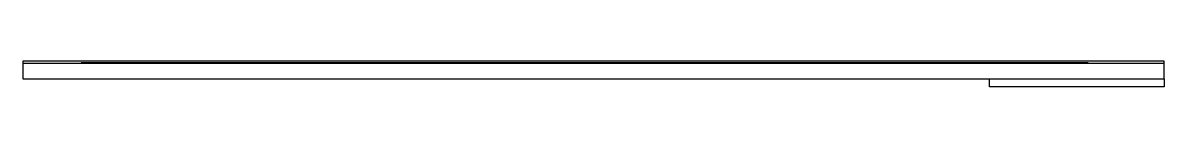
# Model space of a CAD drawing. Header units: metres. Extents: x -84 to 84, y -1 to 3.
import ezdxf

# ---------------------------------------------------------------- set-up
doc = ezdxf.new("R2010")
doc.units = ezdxf.units.M

msp = doc.modelspace()

# ---------------------------------------------------------------- linework, layer by layer
at = {"layer": 'ACTIVE'}
msp.add_line((-75.028, 2.4), (72.428, 2.4), dxfattribs=at)
at = {"layer": 'BODY'}
for p, q in [((83.56, 2.6), (-83.56, 2.6)), ((-83.56, 2.6), (-83.56, 0)), ((83.56, 0), (83.56, 2.6)), ((-83.56, 0), (83.56, 0))]:
    msp.add_line(p, q, dxfattribs=at)
at = {"layer": 'CONNECTOR'}
for p, q in [((58, 0), (83.56, 0)), ((58, -1.2), (58, 0)), ((83.56, 0), (83.56, -1.2)), ((83.56, -1.2), (58, -1.2))]:
    msp.add_line(p, q, dxfattribs=at)
at = {"layer": 'LUG_FRONT_PLANE'}
msp.add_line((-83.56, 2.3), (83.56, 2.3), dxfattribs=at)

doc.saveas('drawing.dxf')
